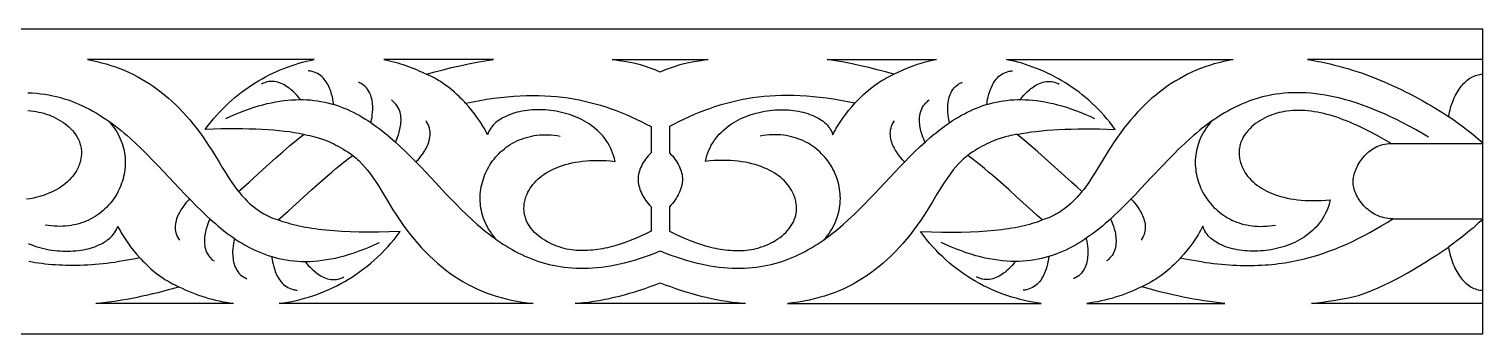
# Model space of a CAD drawing. Extents: x -270 to 270, y -25 to 25.
# Drawn here: x 31.4 to 270, y -25 to 25 of the extents above; entities that cross this region are included whole.
import ezdxf

# ---------------------------------------------------------------- set-up
doc = ezdxf.new("R2010")
doc.units = 0
for name, color, linetype in [('IMPORT_-_5CM', 18, 'CONTINUOUS'), ('LAYER_1', 18, 'CONTINUOUS'), ('LAYER_2', 18, 'CONTINUOUS')]:
    doc.layers.add(name, color=color, linetype=linetype)

msp = doc.modelspace()

# ---------------------------------------------------------------- linework, layer by layer
at = {"layer": 'IMPORT_-_5CM'}
for points in [[(-270, -25), (270, -25), (270, 25), (-270, 25)], [(78.19, 20), (40.98, 20), (41.77, 19.85), (42.56, 19.68), (43.33, 19.49), (44.09, 19.28), (44.85, 19.05), (45.59, 18.8), (46.32, 18.53), (47.04, 18.24), (47.75, 17.93), (48.45, 17.59), (49.14, 17.24), (49.82, 16.86), (50.48, 16.47), (51.14, 16.05), (51.79, 15.62), (52.44, 15.16), (53.07, 14.68), (53.69, 14.18), (54.3, 13.66), (54.91, 13.12), (55.5, 12.55), (56.09, 11.97), (56.67, 11.37), (57.24, 10.74), (57.8, 10.09), (58.35, 9.42), (58.9, 8.73), (59.44, 8.02), (59.97, 7.29), (60.49, 6.53), (61, 5.76), (61.51, 4.96), (62.61, 3.16), (63.13, 2.29), (63.64, 1.45), (64.16, 0.63), (64.68, -0.16), (64.95, -0.55), (65.22, -0.93), (65.5, -1.3), (65.79, -1.66), (66.66, -0.89), (67.54, -0.1), (69.73, 1.89), (70.83, 2.89), (71.93, 3.88), (73.04, 4.86), (74.16, 5.84), (75.3, 6.79), (76.46, 7.73), (75.72, 7.87), (74.95, 8), (74.15, 8.12), (73.31, 8.22), (72.44, 8.32), (71.54, 8.4), (70.6, 8.47), (69.62, 8.53), (68.61, 8.58), (67.55, 8.61), (66.45, 8.63), (65.32, 8.64), (64.14, 8.63), (62.92, 8.62), (61.65, 8.58), (60.34, 8.54), (60.78, 9.13), (61.24, 9.71), (61.7, 10.27), (62.17, 10.82), (62.66, 11.35), (63.15, 11.87), (63.65, 12.37), (64.16, 12.85), (64.68, 13.32), (65.2, 13.77), (65.74, 14.21), (66.28, 14.63), (66.83, 15.04), (67.38, 15.44), (67.94, 15.81), (68.51, 16.18), (69.08, 16.53), (69.66, 16.86), (70.24, 17.18), (70.83, 17.48), (71.43, 17.77), (72.02, 18.04), (72.63, 18.3), (73.23, 18.55), (73.84, 18.78), (74.46, 19), (75.07, 19.2), (75.69, 19.39), (76.31, 19.56), (76.94, 19.72), (77.56, 19.87)], [(107.64, 20), (89.66, 20), (90.12, 19.9), (90.58, 19.8), (91.03, 19.69), (91.48, 19.57), (91.93, 19.44), (92.38, 19.31), (92.82, 19.17), (93.26, 19.02), (93.7, 18.87), (94.13, 18.71), (94.56, 18.54), (94.98, 18.36), (95.41, 18.18), (95.82, 17.99), (96.24, 17.79), (96.65, 17.58), (98.02, 17.98), (99.4, 18.34), (100.77, 18.69), (102.14, 19), (103.52, 19.29), (104.89, 19.55), (106.27, 19.79)], [(135.01, 17.96), (134.19, 18.29), (133.38, 18.61), (132.57, 18.89), (131.77, 19.15), (130.61, 19.4), (129.45, 19.62), (128.29, 19.82), (127.13, 20), (135.01, 20), (142.89, 20), (141.73, 19.82), (140.57, 19.62), (139.41, 19.4), (138.25, 19.15), (137.45, 18.89), (136.64, 18.61), (135.83, 18.29)], [(162.38, 20), (180.36, 20), (179.9, 19.9), (179.44, 19.8), (178.99, 19.69), (178.54, 19.57), (178.09, 19.44), (177.64, 19.31), (177.2, 19.17), (176.76, 19.02), (176.32, 18.87), (175.89, 18.71), (175.46, 18.54), (175.04, 18.36), (174.61, 18.18), (174.2, 17.99), (173.78, 17.79), (173.37, 17.58), (172, 17.98), (170.63, 18.34), (169.25, 18.69), (167.88, 19), (166.5, 19.29), (165.13, 19.55), (163.76, 19.79)], [(191.83, 20), (229.04, 20), (228.25, 19.85), (227.46, 19.68), (226.69, 19.49), (225.93, 19.28), (225.18, 19.05), (224.43, 18.8), (223.7, 18.53), (222.98, 18.24), (222.27, 17.93), (221.57, 17.59), (220.89, 17.24), (220.21, 16.86), (219.54, 16.47), (218.88, 16.05), (218.23, 15.62), (217.59, 15.16), (216.95, 14.68), (216.33, 14.18), (215.72, 13.66), (215.11, 13.12), (214.52, 12.55), (213.93, 11.97), (213.35, 11.37), (212.78, 10.74), (212.22, 10.09), (211.67, 9.42), (211.12, 8.73), (210.59, 8.02), (210.06, 7.29), (209.53, 6.53), (209.02, 5.76), (208.51, 4.96), (207.42, 3.16), (206.9, 2.29), (206.38, 1.45), (205.87, 0.63), (205.34, -0.16), (205.07, -0.55), (204.8, -0.93), (204.52, -1.3), (204.23, -1.66), (203.36, -0.89), (202.49, -0.1), (200.29, 1.89), (199.19, 2.89), (198.09, 3.88), (196.98, 4.86), (195.86, 5.84), (194.72, 6.79), (193.57, 7.73), (194.3, 7.87), (195.07, 8), (195.87, 8.12), (196.71, 8.22), (197.58, 8.32), (198.48, 8.4), (199.42, 8.47), (200.4, 8.53), (201.42, 8.58), (202.47, 8.61), (203.57, 8.63), (204.7, 8.64), (205.88, 8.63), (207.11, 8.62), (208.37, 8.58), (209.68, 8.54), (209.24, 9.13), (208.79, 9.71), (208.32, 10.27), (207.85, 10.82), (207.36, 11.35), (206.87, 11.87), (206.37, 12.37), (205.86, 12.85), (205.34, 13.32), (204.82, 13.77), (204.28, 14.21), (203.74, 14.63), (203.2, 15.04), (202.64, 15.44), (202.08, 15.81), (201.51, 16.18), (200.94, 16.53), (200.36, 16.86), (199.78, 17.18), (199.19, 17.48), (198.59, 17.77), (198, 18.04), (197.39, 18.3), (196.79, 18.55), (196.18, 18.78), (195.57, 19), (194.95, 19.2), (194.33, 19.39), (193.71, 19.56), (193.09, 19.72), (192.46, 19.87)], [(220.42, -12.51), (221.12, -12.66), (221.81, -12.79), (222.5, -12.92), (223.18, -13.04), (223.85, -13.15), (224.52, -13.26), (225.17, -13.35), (225.82, -13.43), (226.47, -13.51), (227.11, -13.57), (227.74, -13.63), (228.36, -13.68), (228.98, -13.72), (229.59, -13.75), (230.2, -13.77), (230.8, -13.78), (231.39, -13.79), (231.98, -13.78), (232.56, -13.77), (233.14, -13.75), (233.71, -13.73), (234.28, -13.69), (234.84, -13.65), (235.4, -13.6), (235.95, -13.54), (236.5, -13.47), (237.05, -13.4), (237.59, -13.32), (238.12, -13.23), (238.65, -13.14), (239.18, -13.03), (239.7, -12.92), (240.22, -12.81), (240.74, -12.68), (241.76, -12.41), (242.77, -12.12), (243.77, -11.8), (244.76, -11.45), (245.74, -11.08), (246.71, -10.68), (247.68, -10.26), (248.63, -9.82), (249.58, -9.35), (250.53, -8.87), (251.48, -8.36), (252.42, -7.83), (253.36, -7.28), (254.3, -6.71), (255.25, -6.13), (254.88, -6.11), (254.52, -6.08), (254.16, -6.03), (253.82, -5.96), (253.49, -5.87), (253.16, -5.77), (252.85, -5.64), (252.55, -5.51), (252.25, -5.36), (251.97, -5.19), (251.69, -5.01), (251.43, -4.82), (251.18, -4.62), (250.94, -4.41), (250.71, -4.19), (250.49, -3.97), (250.28, -3.74), (250.09, -3.5), (249.91, -3.25), (249.74, -3), (249.58, -2.75), (249.43, -2.5), (249.3, -2.24), (249.18, -1.98), (249.08, -1.73), (248.98, -1.48), (248.91, -1.22), (248.84, -0.97), (248.79, -0.73), (248.76, -0.49), (248.73, -0.26), (248.73, -0.03), (248.74, 0.19), (248.76, 0.41), (248.79, 0.65), (248.84, 0.89), (248.9, 1.14), (248.97, 1.39), (249.06, 1.65), (249.16, 1.91), (249.27, 2.17), (249.39, 2.43), (249.53, 2.69), (249.68, 2.95), (249.84, 3.21), (250.01, 3.46), (250.2, 3.71), (250.39, 3.96), (250.6, 4.19), (250.81, 4.42), (251.04, 4.64), (251.28, 4.86), (251.53, 5.05), (251.79, 5.24), (252.07, 5.42), (252.35, 5.58), (252.64, 5.73), (252.94, 5.86), (253.25, 5.97), (253.58, 6.06), (253.91, 6.14), (254.25, 6.19), (254.6, 6.23), (254.96, 6.24), (253.81, 6.91), (252.68, 7.55), (251.55, 8.15), (250.98, 8.44), (250.43, 8.71), (249.87, 8.98), (249.31, 9.23), (248.76, 9.48), (248.21, 9.71), (247.66, 9.93), (247.12, 10.14), (246.58, 10.34), (246.04, 10.53), (245.5, 10.7), (244.97, 10.86), (244.44, 11.01), (243.91, 11.14), (243.38, 11.26), (242.86, 11.36), (242.34, 11.45), (241.83, 11.52), (241.32, 11.58), (240.81, 11.63), (240.3, 11.65), (239.8, 11.67), (239.3, 11.66), (238.81, 11.64), (238.32, 11.6), (237.83, 11.54), (237.43, 11.48), (237.02, 11.4), (236.61, 11.31), (236.2, 11.19), (235.79, 11.07), (235.39, 10.92), (234.98, 10.76), (234.58, 10.59), (234.19, 10.4), (233.81, 10.19), (233.43, 9.97), (233.07, 9.74), (232.72, 9.49), (232.39, 9.23), (232.07, 8.95), (231.76, 8.66), (231.48, 8.36), (231.22, 8.05), (230.98, 7.72), (230.76, 7.38), (230.56, 7.02), (230.4, 6.66), (230.32, 6.47), (230.26, 6.28), (230.2, 6.09), (230.15, 5.89), (230.11, 5.7), (230.07, 5.49), (230.04, 5.29), (230.02, 5.08), (230.01, 4.87), (230.01, 4.66), (230.02, 4.45), (230.04, 4.23), (230.06, 4.01), (230.1, 3.79), (230.14, 3.56), (230.19, 3.33), (230.26, 3.1), (230.33, 2.87), (230.42, 2.64), (230.51, 2.4), (230.66, 2.07), (230.84, 1.75), (231.03, 1.43), (231.24, 1.12), (231.47, 0.82), (231.73, 0.52), (232, 0.23), (232.3, -0.05), (232.61, -0.32), (232.95, -0.58), (233.3, -0.84), (233.67, -1.08), (234.07, -1.31), (234.48, -1.53), (234.91, -1.74), (235.36, -1.94), (235.83, -2.12), (236.32, -2.29), (236.82, -2.45), (237.34, -2.59), (237.88, -2.72), (238.44, -2.83), (239.02, -2.92), (239.61, -3), (240.22, -3.07), (240.85, -3.11), (241.5, -3.14), (242.16, -3.14), (242.84, -3.13), (243.53, -3.1), (244.24, -3.05), (244.97, -2.98), (244.86, -3.45), (244.72, -3.91), (244.57, -4.36), (244.4, -4.79), (244.21, -5.21), (244, -5.61), (243.77, -6), (243.53, -6.38), (243.27, -6.74), (242.99, -7.08), (242.7, -7.41), (242.4, -7.73), (242.08, -8.04), (241.75, -8.33), (241.41, -8.61), (241.05, -8.87), (240.69, -9.12), (240.31, -9.36), (239.93, -9.58), (239.54, -9.79), (239.14, -9.99), (238.73, -10.17), (238.32, -10.34), (237.9, -10.5), (237.47, -10.65), (237.04, -10.78), (236.61, -10.9), (236.17, -11.01), (235.73, -11.1), (235.29, -11.19), (234.85, -11.26), (234.41, -11.32), (233.96, -11.36), (233.52, -11.4), (233.08, -11.42), (232.64, -11.43), (232.21, -11.43), (231.78, -11.42), (231.35, -11.4), (230.93, -11.36), (230.51, -11.32), (230.1, -11.26), (229.7, -11.19), (229.3, -11.11), (228.92, -11.02), (228.54, -10.92), (228.17, -10.81), (227.81, -10.69), (227.46, -10.56), (227.13, -10.41), (226.81, -10.26), (226.5, -10.09), (226.2, -9.92), (225.92, -9.73), (225.65, -9.54), (225.4, -9.33), (225.17, -9.12), (224.95, -8.9), (224.75, -8.66), (224.57, -8.42), (224.41, -8.16), (224.27, -7.9), (224.15, -7.63), (224.05, -7.35), (223.87, -7.71), (223.68, -8.06), (223.48, -8.41), (223.28, -8.75), (222.86, -9.43), (222.41, -10.08), (221.94, -10.72), (221.46, -11.33), (220.95, -11.93)], [(72.47, -20), (73.16, -19.9), (73.86, -19.79), (74.55, -19.66), (75.23, -19.51), (75.92, -19.35), (76.61, -19.16), (77.29, -18.97), (77.97, -18.75), (78.64, -18.52), (79.31, -18.27), (79.98, -18), (80.64, -17.71), (81.3, -17.41), (81.95, -17.09), (82.6, -16.75), (83.23, -16.4), (83.87, -16.02), (84.49, -15.63), (85.11, -15.22), (85.72, -14.79), (86.33, -14.35), (86.92, -13.88), (87.51, -13.4), (88.08, -12.9), (88.65, -12.38), (89.21, -11.84), (89.75, -11.28), (90.29, -10.71), (90.81, -10.11), (91.33, -9.5), (91.83, -8.86), (92.32, -8.21), (90.51, -8.27), (88.8, -8.3), (87.16, -8.31), (85.61, -8.29), (84.14, -8.25), (82.74, -8.19), (81.41, -8.1), (80.15, -7.99), (78.96, -7.85), (78.39, -7.78), (77.84, -7.7), (77.3, -7.61), (76.77, -7.52), (76.26, -7.42), (75.77, -7.32), (75.29, -7.21), (74.82, -7.1), (74.37, -6.98), (73.93, -6.85), (73.51, -6.73), (73.09, -6.59), (72.69, -6.46), (72.3, -6.31), (73.12, -5.59), (73.94, -4.85), (76.52, -2.5), (77.82, -1.32), (79.13, -0.16), (80.44, 0.99), (81.11, 1.55), (81.78, 2.11), (82.46, 2.67), (83.15, 3.22), (83.85, 3.76), (84.55, 4.29), (84.82, 4.07), (85.08, 3.85), (85.33, 3.62), (85.58, 3.39), (86.05, 2.92), (86.49, 2.42), (86.92, 1.91), (87.33, 1.39), (87.72, 0.84), (88.11, 0.29), (88.48, -0.28), (88.85, -0.87), (89.59, -2.07), (90.35, -3.33), (91.14, -4.63), (91.7, -5.5), (92.26, -6.35), (92.84, -7.17), (93.42, -7.96), (94.01, -8.73), (94.61, -9.48), (95.22, -10.19), (95.84, -10.89), (96.48, -11.55), (97.12, -12.2), (97.77, -12.81), (98.43, -13.4), (99.1, -13.97), (99.79, -14.51), (100.48, -15.02), (101.19, -15.51), (101.9, -15.98), (102.63, -16.42), (103.37, -16.84), (104.13, -17.23), (104.89, -17.59), (105.67, -17.93), (106.46, -18.25), (107.26, -18.54), (108.07, -18.81), (108.9, -19.05), (109.74, -19.27), (110.6, -19.47), (111.46, -19.64), (112.34, -19.78), (113.24, -19.9), (114.15, -20)], [(197.55, -20), (196.86, -19.9), (196.17, -19.79), (195.48, -19.66), (194.79, -19.51), (194.1, -19.35), (193.42, -19.16), (192.73, -18.97), (192.06, -18.75), (191.38, -18.52), (190.71, -18.27), (190.04, -18), (189.38, -17.71), (188.72, -17.41), (188.07, -17.09), (187.43, -16.75), (186.79, -16.4), (186.15, -16.02), (185.53, -15.63), (184.91, -15.22), (184.3, -14.79), (183.69, -14.35), (183.1, -13.88), (182.51, -13.4), (181.94, -12.9), (181.37, -12.38), (180.81, -11.84), (180.27, -11.28), (179.73, -10.71), (179.21, -10.11), (178.7, -9.5), (178.19, -8.86), (177.71, -8.21), (179.51, -8.27), (181.22, -8.3), (182.86, -8.31), (184.41, -8.29), (185.89, -8.25), (187.29, -8.19), (188.61, -8.1), (189.87, -7.99), (191.06, -7.85), (191.63, -7.78), (192.19, -7.7), (192.72, -7.61), (193.25, -7.52), (193.76, -7.42), (194.25, -7.32), (194.73, -7.21), (195.2, -7.1), (195.65, -6.98), (196.09, -6.85), (196.51, -6.73), (196.93, -6.59), (197.33, -6.46), (197.72, -6.31), (196.9, -5.59), (196.09, -4.85), (193.5, -2.5), (192.2, -1.32), (190.9, -0.16), (189.58, 0.99), (188.91, 1.55), (188.24, 2.11), (187.56, 2.67), (186.87, 3.22), (186.17, 3.76), (185.47, 4.29), (185.2, 4.07), (184.94, 3.85), (184.69, 3.62), (184.45, 3.39), (183.98, 2.92), (183.53, 2.42), (183.1, 1.91), (182.69, 1.39), (182.3, 0.84), (181.91, 0.29), (181.54, -0.28), (181.17, -0.87), (180.43, -2.07), (179.67, -3.33), (178.88, -4.63), (178.32, -5.5), (177.76, -6.35), (177.18, -7.17), (176.6, -7.96), (176.01, -8.73), (175.41, -9.48), (174.8, -10.19), (174.18, -10.89), (173.55, -11.55), (172.9, -12.2), (172.25, -12.81), (171.59, -13.4), (170.92, -13.97), (170.23, -14.51), (169.54, -15.02), (168.83, -15.51), (168.12, -15.98), (167.39, -16.42), (166.65, -16.84), (165.89, -17.23), (165.13, -17.59), (164.35, -17.93), (163.56, -18.25), (162.76, -18.54), (161.95, -18.81), (161.12, -19.05), (160.28, -19.27), (159.43, -19.47), (158.56, -19.64), (157.68, -19.78), (156.78, -19.9), (155.87, -20)], [(135.01, -20), (121.03, -20), (121.5, -19.96), (122.36, -19.87), (123.21, -19.77), (124.06, -19.64), (124.91, -19.51), (125.76, -19.35), (126.61, -19.18), (127.45, -18.99), (128.3, -18.79), (129.14, -18.57), (129.99, -18.34), (130.83, -18.09), (131.67, -17.82), (132.51, -17.54), (133.34, -17.25), (134.18, -16.94), (135.01, -16.62), (135.84, -16.94), (136.68, -17.25), (137.52, -17.54), (138.35, -17.82), (139.19, -18.09), (140.03, -18.34), (140.88, -18.57), (141.72, -18.79), (142.57, -18.99), (143.41, -19.18), (144.26, -19.35), (145.11, -19.51), (145.96, -19.64), (146.81, -19.77), (147.66, -19.87), (148.52, -19.96), (148.99, -20)], [(42.37, -20), (43.22, -19.91), (44.08, -19.8), (44.93, -19.69), (45.78, -19.56), (46.63, -19.42), (47.48, -19.28), (48.34, -19.12), (49.19, -18.95), (50.04, -18.78), (50.89, -18.59), (51.74, -18.39), (52.6, -18.19), (53.45, -17.97), (54.3, -17.74), (55.15, -17.5), (56, -17.26), (56.52, -17.51), (57.05, -17.76), (57.58, -18), (58.12, -18.22), (58.67, -18.43), (59.22, -18.64), (59.77, -18.83), (60.33, -19), (60.9, -19.17), (61.47, -19.32), (62.04, -19.47), (62.62, -19.6), (63.2, -19.72), (63.79, -19.82), (64.38, -19.92), (64.97, -20)], [(227.65, -20), (226.8, -19.91), (225.95, -19.8), (225.09, -19.69), (224.24, -19.56), (223.39, -19.42), (222.54, -19.28), (221.69, -19.12), (220.83, -18.95), (219.98, -18.78), (219.13, -18.59), (218.28, -18.39), (217.43, -18.19), (216.57, -17.97), (215.72, -17.74), (214.87, -17.5), (214.02, -17.26), (213.5, -17.51), (212.97, -17.76), (212.44, -18), (211.9, -18.22), (211.36, -18.43), (210.81, -18.64), (210.25, -18.83), (209.69, -19), (209.12, -19.17), (208.55, -19.32), (207.98, -19.47), (207.4, -19.6), (206.82, -19.72), (206.23, -19.82), (205.64, -19.92), (205.05, -20)]]:
    msp.add_lwpolyline(points, close=True, dxfattribs=at)
for points in [[(31.21, 11.64), (31.7, 11.6), (32.19, 11.54), (32.59, 11.48), (33, 11.4), (33.41, 11.31), (33.82, 11.19), (34.23, 11.07), (34.64, 10.92), (35.04, 10.76), (35.44, 10.59), (35.83, 10.4), (36.21, 10.19), (36.59, 9.97), (36.95, 9.74), (37.3, 9.49), (37.64, 9.23), (37.96, 8.95), (38.26, 8.66), (38.54, 8.36), (38.8, 8.05), (39.05, 7.72), (39.26, 7.38), (39.46, 7.02), (39.62, 6.66), (39.7, 6.47), (39.76, 6.28), (39.82, 6.09), (39.87, 5.89), (39.92, 5.7), (39.95, 5.49), (39.98, 5.29), (40, 5.08), (40.01, 4.87), (40.01, 4.66), (40, 4.45), (39.99, 4.23), (39.96, 4.01), (39.93, 3.79), (39.88, 3.56), (39.83, 3.33), (39.76, 3.1), (39.69, 2.87), (39.6, 2.64), (39.51, 2.4), (39.36, 2.07), (39.19, 1.75), (38.99, 1.43), (38.78, 1.12), (38.55, 0.82), (38.29, 0.52), (38.02, 0.23), (37.72, -0.05), (37.41, -0.32), (37.07, -0.58), (36.72, -0.84), (36.35, -1.08), (35.95, -1.31), (35.54, -1.53), (35.11, -1.74), (34.66, -1.94), (34.19, -2.12), (33.71, -2.29), (33.2, -2.45), (32.68, -2.59), (32.14, -2.72), (31.58, -2.83), (31, -2.92)], [(31.29, -10.17), (31.71, -10.34), (32.13, -10.5), (32.55, -10.65), (32.98, -10.78), (33.41, -10.9), (33.85, -11.01), (34.29, -11.1), (34.73, -11.19), (35.17, -11.26), (35.62, -11.32), (36.06, -11.36), (36.5, -11.4), (36.94, -11.42), (37.38, -11.43), (37.81, -11.43), (38.24, -11.42), (38.67, -11.4), (39.09, -11.36), (39.51, -11.32), (39.92, -11.26), (40.32, -11.19), (40.72, -11.11), (41.11, -11.02), (41.48, -10.92), (41.85, -10.81), (42.21, -10.69), (42.56, -10.56), (42.89, -10.41), (43.22, -10.26), (43.53, -10.09), (43.82, -9.92), (44.1, -9.73), (44.37, -9.54), (44.62, -9.33), (44.85, -9.12), (45.07, -8.9), (45.27, -8.66), (45.45, -8.42), (45.61, -8.16), (45.75, -7.9), (45.87, -7.63), (45.97, -7.35), (46.16, -7.71), (46.35, -8.06), (46.54, -8.41), (46.74, -8.75), (47.17, -9.43), (47.61, -10.08), (48.08, -10.72), (48.57, -11.33), (49.07, -11.93), (49.6, -12.51), (48.9, -12.66), (48.21, -12.79), (47.52, -12.92), (46.84, -13.04), (46.17, -13.15), (45.51, -13.26), (44.85, -13.35), (44.2, -13.43), (43.55, -13.51), (42.92, -13.57), (42.29, -13.63), (41.66, -13.68), (41.04, -13.72), (40.43, -13.75), (39.82, -13.77), (39.22, -13.78), (38.63, -13.79), (38.04, -13.78), (37.46, -13.77), (36.88, -13.75), (36.31, -13.73), (35.74, -13.69), (35.18, -13.65), (34.62, -13.6), (34.07, -13.54), (33.52, -13.47), (32.98, -13.4), (32.44, -13.32), (31.9, -13.23), (31.37, -13.14)]]:
    msp.add_lwpolyline(points, dxfattribs=at)
at = {"layer": 'LAYER_1'}
for points in [[(133.51, -8.16), (132.65, -8.58), (131.79, -8.98), (130.93, -9.35), (130.08, -9.69), (129.24, -10), (128.41, -10.29), (127.58, -10.54), (127.17, -10.65), (126.76, -10.76), (126.35, -10.86), (125.94, -10.95), (125.54, -11.03), (125.13, -11.1), (124.73, -11.16), (124.33, -11.21), (123.94, -11.26), (123.54, -11.29), (123.15, -11.32), (122.76, -11.33), (122.37, -11.34), (121.99, -11.34), (121.6, -11.32), (121.22, -11.3), (120.84, -11.26), (120.46, -11.22), (120.06, -11.15), (119.65, -11.08), (119.24, -10.98), (118.83, -10.87), (118.42, -10.74), (118.02, -10.6), (117.61, -10.44), (117.21, -10.26), (116.82, -10.07), (116.44, -9.87), (116.07, -9.65), (115.7, -9.41), (115.35, -9.16), (115.02, -8.9), (114.7, -8.63), (114.39, -8.34), (114.11, -8.03), (113.85, -7.72), (113.61, -7.39), (113.39, -7.05), (113.19, -6.7), (113.03, -6.33), (112.96, -6.15), (112.89, -5.96), (112.83, -5.76), (112.78, -5.57), (112.74, -5.37), (112.7, -5.17), (112.67, -4.96), (112.66, -4.76), (112.64, -4.55), (112.64, -4.33), (112.65, -4.12), (112.67, -3.9), (112.69, -3.68), (112.73, -3.46), (112.77, -3.23), (112.83, -3.01), (112.89, -2.78), (112.96, -2.54), (113.05, -2.31), (113.15, -2.07), (113.3, -1.75), (113.47, -1.42), (113.66, -1.11), (113.87, -0.8), (114.11, -0.49), (114.36, -0.2), (114.63, 0.09), (114.93, 0.37), (115.24, 0.65), (115.58, 0.91), (115.93, 1.16), (116.31, 1.41), (116.7, 1.64), (117.11, 1.86), (117.54, 2.07), (117.99, 2.26), (118.46, 2.45), (118.95, 2.62), (119.45, 2.78), (119.97, 2.92), (120.52, 3.04), (121.07, 3.16), (121.65, 3.25), (122.24, 3.33), (122.86, 3.39), (123.48, 3.44), (124.13, 3.46), (124.79, 3.47), (125.47, 3.46), (126.16, 3.43), (126.87, 3.38), (127.6, 3.3), (127.49, 3.78), (127.35, 4.24), (127.2, 4.69), (127.03, 5.12), (126.84, 5.54), (126.63, 5.94), (126.4, 6.33), (126.16, 6.7), (125.9, 7.06), (125.62, 7.41), (125.33, 7.74), (125.03, 8.06), (124.71, 8.36), (124.38, 8.65), (124.04, 8.93), (123.68, 9.2), (123.32, 9.45), (122.94, 9.68), (122.56, 9.91), (122.17, 10.12), (121.77, 10.31), (121.36, 10.5), (120.95, 10.67), (120.53, 10.83), (120.1, 10.97), (119.67, 11.11), (119.24, 11.23), (118.8, 11.33), (118.36, 11.43), (117.92, 11.51), (117.48, 11.58), (117.04, 11.64), (116.59, 11.69), (116.15, 11.73), (115.71, 11.75), (115.27, 11.76), (114.84, 11.76), (114.41, 11.75), (113.98, 11.73), (113.56, 11.69), (113.14, 11.65), (112.73, 11.59), (112.33, 11.52), (111.93, 11.44), (111.55, 11.35), (111.17, 11.25), (110.8, 11.14), (110.44, 11.01), (110.09, 10.88), (109.76, 10.74), (109.44, 10.58), (109.13, 10.42), (108.83, 10.25), (108.55, 10.06), (108.28, 9.87), (108.03, 9.66), (107.8, 9.45), (107.58, 9.22), (107.38, 8.99), (107.2, 8.74), (107.04, 8.49), (106.9, 8.23), (106.78, 7.96), (106.68, 7.68), (106.5, 8.03), (106.31, 8.39), (106.11, 8.74), (105.91, 9.08), (105.49, 9.75), (105.04, 10.41), (104.58, 11.04), (104.09, 11.66), (103.58, 12.26), (103.05, 12.83), (104.24, 13.08), (105.42, 13.3), (106.57, 13.49), (107.7, 13.66), (108.81, 13.8), (109.9, 13.91), (110.98, 14), (112.03, 14.06), (113.06, 14.1), (114.08, 14.11), (115.09, 14.1), (116.07, 14.07), (117.05, 14.01), (118, 13.93), (118.95, 13.82), (119.88, 13.7), (120.79, 13.55), (121.7, 13.38), (122.6, 13.19), (123.48, 12.98), (124.35, 12.75), (125.22, 12.5), (126.08, 12.23), (126.93, 11.94), (127.77, 11.64), (128.6, 11.31), (129.43, 10.97), (130.26, 10.61), (131.07, 10.23), (131.89, 9.84), (132.7, 9.43), (133.51, 9.01), (133.51, 4.68), (133.26, 4.44), (133.02, 4.19), (132.8, 3.92), (132.59, 3.65), (132.4, 3.38), (132.22, 3.1), (132.06, 2.82), (131.92, 2.53), (131.79, 2.25), (131.67, 1.97), (131.58, 1.69), (131.5, 1.41), (131.44, 1.14), (131.39, 0.87), (131.37, 0.61), (131.36, 0.36), (131.37, 0.11), (131.4, -0.15), (131.44, -0.43), (131.5, -0.71), (131.58, -0.99), (131.68, -1.29), (131.79, -1.58), (131.92, -1.88), (132.06, -2.18), (132.22, -2.48), (132.4, -2.77), (132.59, -3.06), (132.8, -3.35), (133.02, -3.63), (133.26, -3.9), (133.51, -4.16)], [(136.51, -8.16), (137.38, -8.58), (138.24, -8.98), (139.09, -9.35), (139.94, -9.69), (140.78, -10), (141.62, -10.29), (142.44, -10.54), (142.86, -10.65), (143.27, -10.76), (143.67, -10.86), (144.08, -10.95), (144.48, -11.03), (144.89, -11.1), (145.29, -11.16), (145.69, -11.21), (146.08, -11.26), (146.48, -11.29), (146.87, -11.32), (147.26, -11.33), (147.65, -11.34), (148.03, -11.34), (148.42, -11.32), (148.8, -11.3), (149.18, -11.26), (149.56, -11.22), (149.96, -11.15), (150.37, -11.08), (150.78, -10.98), (151.19, -10.87), (151.6, -10.74), (152, -10.6), (152.41, -10.44), (152.81, -10.26), (153.2, -10.07), (153.58, -9.87), (153.96, -9.65), (154.32, -9.41), (154.67, -9.16), (155, -8.9), (155.32, -8.63), (155.63, -8.34), (155.91, -8.03), (156.17, -7.72), (156.41, -7.39), (156.63, -7.05), (156.83, -6.7), (156.99, -6.33), (157.07, -6.15), (157.13, -5.96), (157.19, -5.76), (157.24, -5.57), (157.28, -5.37), (157.32, -5.17), (157.35, -4.96), (157.37, -4.76), (157.38, -4.55), (157.38, -4.33), (157.37, -4.12), (157.35, -3.9), (157.33, -3.68), (157.29, -3.46), (157.25, -3.23), (157.2, -3.01), (157.13, -2.78), (157.06, -2.54), (156.97, -2.31), (156.88, -2.07), (156.73, -1.75), (156.55, -1.42), (156.36, -1.11), (156.15, -0.8), (155.92, -0.49), (155.66, -0.2), (155.39, 0.09), (155.09, 0.37), (154.78, 0.65), (154.44, 0.91), (154.09, 1.16), (153.72, 1.41), (153.32, 1.64), (152.91, 1.86), (152.48, 2.07), (152.03, 2.26), (151.56, 2.45), (151.07, 2.62), (150.57, 2.78), (150.05, 2.92), (149.51, 3.04), (148.95, 3.16), (148.37, 3.25), (147.78, 3.33), (147.17, 3.39), (146.54, 3.44), (145.89, 3.46), (145.23, 3.47), (144.55, 3.46), (143.86, 3.43), (143.15, 3.38), (142.42, 3.3), (142.53, 3.78), (142.67, 4.24), (142.82, 4.69), (142.99, 5.12), (143.18, 5.54), (143.39, 5.94), (143.62, 6.33), (143.87, 6.7), (144.13, 7.06), (144.4, 7.41), (144.69, 7.74), (144.99, 8.06), (145.31, 8.36), (145.64, 8.65), (145.98, 8.93), (146.34, 9.2), (146.7, 9.45), (147.08, 9.68), (147.46, 9.91), (147.85, 10.12), (148.25, 10.31), (148.66, 10.5), (149.07, 10.67), (149.49, 10.83), (149.92, 10.97), (150.35, 11.11), (150.78, 11.23), (151.22, 11.33), (151.66, 11.43), (152.1, 11.51), (152.54, 11.58), (152.99, 11.64), (153.43, 11.69), (153.87, 11.73), (154.31, 11.75), (154.75, 11.76), (155.18, 11.76), (155.61, 11.75), (156.04, 11.73), (156.46, 11.69), (156.88, 11.65), (157.29, 11.59), (157.69, 11.52), (158.09, 11.44), (158.47, 11.35), (158.85, 11.25), (159.22, 11.14), (159.58, 11.01), (159.93, 10.88), (160.26, 10.74), (160.58, 10.58), (160.89, 10.42), (161.19, 10.25), (161.47, 10.06), (161.74, 9.87), (161.99, 9.66), (162.22, 9.45), (162.44, 9.22), (162.64, 8.99), (162.82, 8.74), (162.98, 8.49), (163.12, 8.23), (163.24, 7.96), (163.34, 7.68), (163.52, 8.03), (163.71, 8.39), (163.91, 8.74), (164.11, 9.08), (164.53, 9.75), (164.98, 10.41), (165.45, 11.04), (165.93, 11.66), (166.44, 12.26), (166.97, 12.83), (165.78, 13.08), (164.6, 13.3), (163.45, 13.49), (162.32, 13.66), (161.21, 13.8), (160.12, 13.91), (159.05, 14), (157.99, 14.06), (156.96, 14.1), (155.94, 14.11), (154.93, 14.1), (153.95, 14.07), (152.98, 14.01), (152.02, 13.93), (151.08, 13.82), (150.15, 13.7), (149.23, 13.55), (148.32, 13.38), (147.43, 13.19), (146.54, 12.98), (145.67, 12.75), (144.8, 12.5), (143.94, 12.23), (143.1, 11.94), (142.25, 11.64), (141.42, 11.31), (140.59, 10.97), (139.77, 10.61), (138.95, 10.23), (138.13, 9.84), (137.32, 9.43), (136.51, 9.01), (136.51, 4.68), (136.76, 4.44), (137, 4.19), (137.22, 3.92), (137.43, 3.65), (137.62, 3.38), (137.8, 3.1), (137.96, 2.82), (138.1, 2.53), (138.23, 2.25), (138.35, 1.97), (138.44, 1.69), (138.52, 1.41), (138.58, 1.14), (138.63, 0.87), (138.65, 0.61), (138.66, 0.36), (138.65, 0.11), (138.62, -0.15), (138.58, -0.43), (138.52, -0.71), (138.44, -0.99), (138.34, -1.29), (138.23, -1.58), (138.1, -1.88), (137.96, -2.18), (137.8, -2.48), (137.62, -2.77), (137.43, -3.06), (137.22, -3.35), (137, -3.63), (136.76, -3.9), (136.51, -4.16)]]:
    msp.add_lwpolyline(points, close=True, dxfattribs=at)
at = {"layer": 'LAYER_2'}
for points in [[(270.03, 20), (270.02, 20), (241.23, 20), (241.98, 19.88), (242.72, 19.75), (243.46, 19.61), (244.2, 19.46), (244.94, 19.29), (245.67, 19.11), (246.41, 18.92), (247.15, 18.72), (247.88, 18.51), (248.61, 18.28), (249.35, 18.05), (250.08, 17.8), (250.81, 17.54), (251.53, 17.27), (252.26, 16.99), (252.99, 16.7), (253.71, 16.39), (254.44, 16.08), (255.16, 15.76), (255.88, 15.42), (256.6, 15.08), (257.32, 14.73), (258.03, 14.36), (258.75, 13.99), (259.46, 13.6), (260.17, 13.21), (260.88, 12.81), (261.59, 12.4), (262.3, 11.98), (263, 11.55), (263.71, 11.11), (264.41, 10.66), (264.48, 11.03), (264.56, 11.39), (264.64, 11.75), (264.74, 12.1), (264.84, 12.44), (264.96, 12.78), (265.08, 13.11), (265.2, 13.42), (265.34, 13.73), (265.48, 14.03), (265.63, 14.32), (265.79, 14.6), (265.95, 14.87), (266.12, 15.13), (266.3, 15.38), (266.48, 15.62), (266.67, 15.85), (266.86, 16.06), (267.06, 16.26), (267.26, 16.45), (267.47, 16.62), (267.68, 16.79), (267.9, 16.93), (268.12, 17.07), (268.35, 17.19), (268.57, 17.29), (268.81, 17.38), (269.04, 17.46), (269.28, 17.51), (269.53, 17.56), (269.77, 17.58), (270.02, 17.59), (270.03, 17.59)], [(81.42, 12.64), (81.38, 12.88), (81.34, 13.15), (81.28, 13.49), (81.19, 13.9), (81.07, 14.35), (80.92, 14.83), (80.83, 15.08), (80.73, 15.33), (80.61, 15.59), (80.49, 15.84), (80.35, 16.08), (80.2, 16.33), (80.04, 16.56), (79.87, 16.79), (79.68, 17), (79.47, 17.2), (79.25, 17.39), (79.01, 17.56), (78.76, 17.72), (78.49, 17.85), (78.2, 17.96), (77.89, 18.05), (77.73, 18.08), (77.57, 18.11), (77.4, 18.13), (77.22, 18.14)], [(103.05, 12.83), (102.91, 12.99), (102.55, 13.38), (102.29, 13.64), (101.98, 13.95), (101.63, 14.28), (101.23, 14.64), (100.79, 15.02), (100.3, 15.41), (99.78, 15.8), (99.22, 16.19), (98.93, 16.38), (98.63, 16.57), (98.32, 16.75), (98, 16.93), (97.67, 17.11), (97.34, 17.27), (97, 17.43), (96.65, 17.58)], [(166.97, 12.83), (167.11, 12.99), (167.47, 13.38), (167.73, 13.64), (168.04, 13.95), (168.39, 14.28), (168.79, 14.64), (169.23, 15.02), (169.72, 15.41), (170.24, 15.8), (170.8, 16.19), (171.09, 16.38), (171.4, 16.57), (171.71, 16.75), (172.02, 16.93), (172.35, 17.11), (172.68, 17.27), (173.03, 17.43), (173.37, 17.58)], [(188.6, 12.64), (188.64, 12.88), (188.68, 13.15), (188.74, 13.49), (188.83, 13.9), (188.95, 14.35), (189.1, 14.83), (189.19, 15.08), (189.3, 15.33), (189.41, 15.59), (189.53, 15.84), (189.67, 16.08), (189.82, 16.33), (189.98, 16.56), (190.16, 16.79), (190.35, 17), (190.55, 17.2), (190.77, 17.39), (191.01, 17.56), (191.26, 17.72), (191.53, 17.85), (191.82, 17.96), (192.13, 18.05), (192.29, 18.08), (192.45, 18.11), (192.62, 18.13), (192.8, 18.14)], [(31.21, 14.56), (31.92, 14.53), (32.62, 14.47), (33.31, 14.4), (33.98, 14.31), (34.65, 14.2), (35.3, 14.07), (35.94, 13.92), (36.58, 13.76), (37.2, 13.57), (37.81, 13.37), (38.42, 13.16), (39.01, 12.93), (39.6, 12.68), (40.18, 12.42), (40.74, 12.15), (41.31, 11.86), (41.86, 11.56), (42.41, 11.24), (42.94, 10.92), (43.48, 10.58), (44, 10.23), (44.52, 9.87), (45.03, 9.5), (45.54, 9.12), (46.04, 8.73), (46.53, 8.34), (47.02, 7.93), (47.51, 7.52), (47.99, 7.1), (48.93, 6.23), (49.87, 5.35), (50.79, 4.44), (51.69, 3.52), (52.59, 2.59), (54.37, 0.71), (56.13, -1.17), (57.01, -2.11), (57.9, -3.03), (58.79, -3.93), (59.69, -4.81), (60.6, -5.68), (61.06, -6.1), (61.52, -6.51), (61.99, -6.91), (62.45, -7.31), (62.93, -7.7), (63.4, -8.08), (63.89, -8.45), (64.37, -8.81), (64.86, -9.15), (65.36, -9.49), (65.86, -9.82), (66.37, -10.13), (66.88, -10.43), (67.4, -10.71), (67.93, -10.99), (68.46, -11.25), (69, -11.49), (69.55, -11.72), (70.11, -11.93), (70.67, -12.13), (71.24, -12.31), (71.82, -12.48), (72.41, -12.62), (73.01, -12.75), (73.61, -12.86), (74.23, -12.95), (74.86, -13.02), (75.49, -13.07), (76.14, -13.1), (76.79, -13.11), (77.46, -13.1), (78.14, -13.06), (78.83, -13.01), (79.53, -12.93), (80.24, -12.82), (80.97, -12.7), (81.7, -12.55), (82.45, -12.37), (83.21, -12.17), (83.99, -11.94), (84.78, -11.68), (85.58, -11.4), (86.4, -11.1), (87.23, -10.76), (88.07, -10.39), (88.93, -10)], [(75.96, 13.44), (75.8, 13.63), (75.63, 13.83), (75.4, 14.1), (75.12, 14.4), (74.79, 14.73), (74.41, 15.06), (74.21, 15.23), (73.99, 15.39), (73.77, 15.55), (73.53, 15.7), (73.29, 15.84), (73.04, 15.97), (72.78, 16.09), (72.52, 16.19), (72.24, 16.28), (71.96, 16.34), (71.68, 16.39), (71.39, 16.41), (71.09, 16.41), (70.79, 16.39), (70.49, 16.33), (70.18, 16.25), (70.03, 16.19), (69.87, 16.13), (69.72, 16.06), (69.56, 15.98)], [(87.54, 9.65), (87.59, 9.89), (87.64, 10.16), (87.7, 10.5), (87.75, 10.92), (87.8, 11.38), (87.82, 11.89), (87.82, 12.16), (87.81, 12.43), (87.79, 12.7), (87.76, 12.98), (87.71, 13.26), (87.66, 13.54), (87.59, 13.82), (87.5, 14.09), (87.39, 14.36), (87.27, 14.62), (87.13, 14.87), (86.96, 15.12), (86.78, 15.35), (86.57, 15.57), (86.34, 15.77), (86.08, 15.96), (85.94, 16.05), (85.79, 16.13), (85.64, 16.21), (85.48, 16.28)], [(261.11, 7.28), (260.03, 7.92), (258.96, 8.52), (257.91, 9.09), (256.87, 9.64), (255.86, 10.15), (254.86, 10.63), (253.88, 11.08), (252.91, 11.5), (251.97, 11.89), (251.03, 12.25), (250.12, 12.58), (249.22, 12.89), (248.33, 13.17), (247.46, 13.42), (246.6, 13.65), (245.76, 13.84), (244.94, 14.02), (244.12, 14.17), (243.33, 14.29), (242.54, 14.39), (241.77, 14.47), (241.01, 14.53), (240.26, 14.56), (239.53, 14.57), (238.81, 14.56), (238.1, 14.53), (237.4, 14.47), (236.71, 14.4), (236.04, 14.31), (235.38, 14.2), (234.72, 14.07), (234.08, 13.92), (233.45, 13.76), (232.82, 13.57), (232.21, 13.37), (231.6, 13.16), (231.01, 12.93), (230.42, 12.68), (229.85, 12.42), (229.28, 12.15), (228.72, 11.86), (228.16, 11.56), (227.62, 11.24), (227.08, 10.92), (226.55, 10.58), (226.02, 10.23), (225.5, 9.87), (224.99, 9.5), (224.48, 9.12), (223.98, 8.73), (223.49, 8.34), (223, 7.93), (222.51, 7.52), (222.03, 7.1), (221.09, 6.23), (220.15, 5.35), (219.24, 4.44), (218.33, 3.52), (217.43, 2.59), (215.65, 0.71), (213.89, -1.17), (213.01, -2.11), (212.12, -3.03), (211.23, -3.93), (210.33, -4.81), (209.42, -5.68), (208.96, -6.1), (208.5, -6.51), (208.04, -6.91), (207.57, -7.31), (207.09, -7.7), (206.62, -8.08), (206.14, -8.45), (205.65, -8.81), (205.16, -9.15), (204.66, -9.49), (204.16, -9.82), (203.65, -10.13), (203.14, -10.43), (202.62, -10.71), (202.09, -10.99), (201.56, -11.25), (201.02, -11.49), (200.47, -11.72), (199.91, -11.93), (199.35, -12.13), (198.78, -12.31), (198.2, -12.48), (197.61, -12.62), (197.01, -12.75), (196.41, -12.86), (195.79, -12.95), (195.17, -13.02), (194.53, -13.07), (193.88, -13.1), (193.23, -13.11), (192.56, -13.1), (191.88, -13.06), (191.19, -13.01), (190.49, -12.93), (189.78, -12.82), (189.06, -12.7), (188.32, -12.55), (187.57, -12.37), (186.81, -12.17), (186.03, -11.94), (185.24, -11.68), (184.44, -11.4), (183.62, -11.1), (182.79, -10.76), (181.95, -10.39), (181.09, -10)], [(182.48, 9.65), (182.43, 9.89), (182.38, 10.16), (182.32, 10.5), (182.27, 10.92), (182.22, 11.38), (182.2, 11.89), (182.2, 12.16), (182.21, 12.43), (182.23, 12.7), (182.26, 12.98), (182.31, 13.26), (182.36, 13.54), (182.44, 13.82), (182.52, 14.09), (182.63, 14.36), (182.75, 14.62), (182.89, 14.87), (183.06, 15.12), (183.24, 15.35), (183.45, 15.57), (183.68, 15.77), (183.94, 15.96), (184.08, 16.05), (184.23, 16.13), (184.38, 16.21), (184.54, 16.28)], [(194.06, 13.44), (194.22, 13.63), (194.39, 13.83), (194.62, 14.1), (194.9, 14.4), (195.23, 14.73), (195.61, 15.06), (195.81, 15.23), (196.03, 15.39), (196.25, 15.55), (196.49, 15.7), (196.73, 15.84), (196.98, 15.97), (197.24, 16.09), (197.51, 16.19), (197.78, 16.28), (198.06, 16.34), (198.34, 16.39), (198.63, 16.41), (198.93, 16.41), (199.23, 16.39), (199.53, 16.33), (199.84, 16.25), (199.99, 16.19), (200.15, 16.13), (200.31, 16.06), (200.46, 15.98)], [(63.72, 10.33), (64.52, 10.7), (65.31, 11.04), (66.09, 11.36), (66.85, 11.65), (67.61, 11.92), (68.35, 12.17), (69.08, 12.39), (69.79, 12.59), (70.5, 12.77), (71.19, 12.92), (71.88, 13.06), (72.55, 13.17), (73.22, 13.27), (73.87, 13.34), (74.51, 13.39), (75.14, 13.42), (75.77, 13.44), (76.38, 13.43), (76.99, 13.41), (77.58, 13.37), (78.17, 13.31), (78.75, 13.23), (79.32, 13.14), (79.88, 13.03), (80.44, 12.9), (80.98, 12.76), (81.52, 12.61), (82.05, 12.44), (82.58, 12.25), (83.1, 12.05), (83.61, 11.84), (84.11, 11.61), (84.61, 11.37), (85.11, 11.12), (85.59, 10.86), (86.07, 10.58), (86.55, 10.3), (87.02, 10), (87.49, 9.69), (87.95, 9.37), (88.41, 9.04), (88.86, 8.71), (89.31, 8.36), (89.75, 8.01), (90.19, 7.65), (90.63, 7.28), (91.5, 6.52), (92.35, 5.73), (93.2, 4.92), (94.03, 4.09), (94.87, 3.24), (95.69, 2.38), (96.52, 1.52), (98.16, -0.24), (99.82, -2), (100.65, -2.87), (101.5, -3.73), (102.35, -4.58), (103.21, -5.42), (104.09, -6.24), (104.98, -7.03), (105.43, -7.42), (105.88, -7.8), (106.34, -8.18), (106.81, -8.55), (107.28, -8.91), (107.75, -9.26), (108.23, -9.6), (108.71, -9.93), (109.2, -10.26), (109.7, -10.57), (110.2, -10.88), (110.71, -11.17), (111.23, -11.46), (111.75, -11.73), (112.28, -11.99), (112.81, -12.24), (113.36, -12.47), (113.91, -12.69), (114.47, -12.9), (115.03, -13.1), (115.61, -13.28), (116.19, -13.45), (116.78, -13.6), (117.38, -13.74), (117.99, -13.86), (118.61, -13.96), (119.24, -14.05), (119.88, -14.12), (120.53, -14.17), (121.19, -14.21), (121.86, -14.23), (122.53, -14.23), (123.22, -14.21), (123.93, -14.17), (124.64, -14.11), (125.36, -14.03), (126.1, -13.94), (126.84, -13.82), (127.6, -13.68), (128.37, -13.51), (129.16, -13.33), (129.95, -13.12), (130.76, -12.89), (131.59, -12.64), (132.42, -12.36), (133.27, -12.06), (134.13, -11.73), (135.01, -11.38), (135.89, -11.73), (136.75, -12.06), (137.6, -12.36), (138.44, -12.64), (139.26, -12.89), (140.07, -13.12), (140.86, -13.33), (141.65, -13.51), (142.42, -13.68), (143.18, -13.82), (143.92, -13.94), (144.66, -14.03), (145.38, -14.11), (146.1, -14.17), (146.8, -14.21), (147.49, -14.23), (148.17, -14.23), (148.83, -14.21), (149.49, -14.17), (150.14, -14.12), (150.78, -14.05), (151.41, -13.96), (152.03, -13.86), (152.64, -13.74), (153.24, -13.6), (153.83, -13.45), (154.41, -13.28), (154.99, -13.1), (155.56, -12.9), (156.11, -12.69), (156.66, -12.47), (157.21, -12.24), (157.74, -11.99), (158.27, -11.73), (158.79, -11.46), (159.31, -11.17), (159.82, -10.88), (160.32, -10.57), (160.82, -10.26), (161.31, -9.93), (161.79, -9.6), (162.27, -9.26), (162.74, -8.91), (163.21, -8.55), (163.68, -8.18), (164.14, -7.8), (164.59, -7.42), (165.04, -7.03), (165.93, -6.24), (166.81, -5.42), (167.67, -4.58), (168.52, -3.73), (169.37, -2.87), (170.2, -2), (171.86, -0.24), (173.51, 1.52), (174.33, 2.38), (175.16, 3.24), (175.99, 4.09), (176.82, 4.92), (177.67, 5.73), (178.52, 6.52), (179.39, 7.28), (179.83, 7.65), (180.27, 8.01), (180.71, 8.36), (181.16, 8.71), (181.61, 9.04), (182.07, 9.37), (182.53, 9.69), (183, 10), (183.47, 10.3), (183.95, 10.58), (184.43, 10.86), (184.92, 11.12), (185.41, 11.37), (185.91, 11.61), (186.41, 11.84), (186.92, 12.05), (187.44, 12.25), (187.97, 12.44), (188.5, 12.61), (189.04, 12.76), (189.59, 12.9), (190.14, 13.03), (190.7, 13.14), (191.27, 13.23), (191.85, 13.31), (192.44, 13.37), (193.03, 13.41), (193.64, 13.43), (194.25, 13.44), (194.88, 13.42), (195.51, 13.39), (196.15, 13.34), (196.81, 13.27), (197.47, 13.17), (198.14, 13.06), (198.83, 12.92), (199.52, 12.77), (200.23, 12.59), (200.94, 12.39), (201.67, 12.17), (202.41, 11.92), (203.17, 11.65), (203.93, 11.36), (204.71, 11.04), (205.5, 10.7), (206.3, 10.33)], [(91.56, 6.45), (91.66, 6.68), (91.76, 6.93), (91.89, 7.25), (92.03, 7.64), (92.16, 8.09), (92.28, 8.59), (92.34, 8.85), (92.38, 9.11), (92.42, 9.39), (92.44, 9.67), (92.46, 9.95), (92.46, 10.23), (92.44, 10.52), (92.41, 10.81), (92.36, 11.09), (92.3, 11.37), (92.21, 11.65), (92.1, 11.92), (91.96, 12.19), (91.8, 12.44), (91.61, 12.69), (91.4, 12.93), (91.28, 13.04), (91.16, 13.15), (91.02, 13.26), (90.88, 13.37)], [(178.46, 6.45), (178.36, 6.68), (178.26, 6.93), (178.13, 7.25), (178, 7.64), (177.86, 8.09), (177.74, 8.59), (177.68, 8.85), (177.64, 9.11), (177.6, 9.39), (177.58, 9.67), (177.56, 9.95), (177.56, 10.23), (177.58, 10.52), (177.61, 10.81), (177.66, 11.09), (177.73, 11.37), (177.81, 11.65), (177.93, 11.92), (178.06, 12.19), (178.22, 12.44), (178.41, 12.69), (178.62, 12.93), (178.74, 13.04), (178.87, 13.15), (179, 13.26), (179.14, 13.37)], [(44.5, 9.89), (44.8, 9.55), (45.08, 9.2), (45.34, 8.85), (45.58, 8.49), (45.81, 8.13), (46.02, 7.76), (46.21, 7.39), (46.38, 7.01), (46.54, 6.63), (46.68, 6.25), (46.8, 5.87), (46.91, 5.48), (47, 5.09), (47.07, 4.7), (47.12, 4.31), (47.17, 3.92), (47.19, 3.53), (47.2, 3.14), (47.19, 2.75), (47.17, 2.36), (47.13, 1.97), (47.08, 1.59), (47.02, 1.2), (46.94, 0.82), (46.84, 0.45), (46.73, 0.07), (46.61, -0.29), (46.48, -0.66), (46.33, -1.02), (46.16, -1.37), (45.99, -1.72), (45.8, -2.06), (45.6, -2.39), (45.38, -2.72), (45.15, -3.04), (44.92, -3.35), (44.66, -3.66), (44.4, -3.95), (44.13, -4.24), (43.84, -4.51), (43.55, -4.78), (43.24, -5.03), (42.92, -5.28), (42.59, -5.51), (42.25, -5.73), (41.9, -5.94), (41.54, -6.14), (41.17, -6.32), (40.79, -6.49), (40.4, -6.65), (40, -6.79), (39.59, -6.92), (39.17, -7.03), (38.75, -7.12), (38.31, -7.2), (37.87, -7.27), (37.42, -7.32), (36.96, -7.35), (36.49, -7.36), (36.02, -7.35), (35.54, -7.33), (35.05, -7.28), (34.55, -7.22), (34.05, -7.14)], [(94.9, 3.2), (95.07, 3.38), (95.25, 3.58), (95.48, 3.84), (95.74, 4.16), (96.02, 4.53), (96.3, 4.96), (96.43, 5.18), (96.57, 5.42), (96.69, 5.67), (96.81, 5.92), (96.92, 6.18), (97.01, 6.45), (97.09, 6.72), (97.16, 7), (97.21, 7.29), (97.24, 7.58), (97.25, 7.87), (97.24, 8.16), (97.2, 8.46), (97.13, 8.75), (97.04, 9.05), (96.92, 9.35), (96.76, 9.64), (96.67, 9.79), (96.57, 9.94)], [(175.12, 3.2), (174.95, 3.38), (174.77, 3.58), (174.54, 3.84), (174.28, 4.16), (174, 4.53), (173.72, 4.96), (173.59, 5.18), (173.45, 5.42), (173.33, 5.67), (173.21, 5.92), (173.1, 6.18), (173.01, 6.45), (172.93, 6.72), (172.86, 7), (172.81, 7.29), (172.78, 7.58), (172.77, 7.87), (172.79, 8.16), (172.82, 8.46), (172.89, 8.75), (172.98, 9.05), (173.1, 9.35), (173.26, 9.64), (173.35, 9.79), (173.45, 9.94)], [(225.52, 9.89), (225.23, 9.55), (224.94, 9.2), (224.68, 8.85), (224.44, 8.49), (224.21, 8.13), (224, 7.76), (223.81, 7.39), (223.64, 7.01), (223.48, 6.63), (223.34, 6.25), (223.22, 5.87), (223.11, 5.48), (223.03, 5.09), (222.95, 4.7), (222.9, 4.31), (222.86, 3.92), (222.83, 3.53), (222.82, 3.14), (222.83, 2.75), (222.85, 2.36), (222.89, 1.97), (222.94, 1.59), (223, 1.2), (223.08, 0.82), (223.18, 0.45), (223.29, 0.07), (223.41, -0.29), (223.55, -0.66), (223.7, -1.02), (223.86, -1.37), (224.03, -1.72), (224.22, -2.06), (224.43, -2.39), (224.64, -2.72), (224.87, -3.04), (225.11, -3.35), (225.36, -3.66), (225.62, -3.95), (225.89, -4.24), (226.18, -4.51), (226.48, -4.78), (226.78, -5.03), (227.1, -5.28), (227.43, -5.51), (227.77, -5.73), (228.12, -5.94), (228.48, -6.14), (228.85, -6.32), (229.23, -6.49), (229.62, -6.65), (230.02, -6.79), (230.43, -6.92), (230.85, -7.03), (231.27, -7.12), (231.71, -7.2), (232.15, -7.27), (232.6, -7.32), (233.06, -7.35), (233.53, -7.36), (234, -7.35), (234.49, -7.33), (234.98, -7.28), (235.47, -7.22), (235.97, -7.14)], [(264.41, 10.66), (265.07, 10.21), (265.75, 9.73), (266.59, 9.13), (267.5, 8.44), (267.96, 8.08), (268.42, 7.71), (268.87, 7.33), (269.29, 6.96), (269.67, 6.59), (270.02, 6.24)], [(76.46, 7.73), (76.64, 7.7), (77.13, 7.62), (77.47, 7.55), (77.87, 7.46), (78.34, 7.34), (78.86, 7.18), (79.43, 6.99), (80.05, 6.76), (80.71, 6.48), (81.06, 6.33), (81.41, 6.16), (81.78, 5.98), (82.15, 5.78), (82.53, 5.57), (82.92, 5.35), (83.32, 5.11), (83.73, 4.85), (84.14, 4.58), (84.55, 4.29)], [(108.16, -9.56), (107.86, -9.22), (107.57, -8.87), (107.31, -8.52), (107.07, -8.16), (106.84, -7.8), (106.63, -7.43), (106.44, -7.06), (106.27, -6.69), (106.11, -6.31), (105.97, -5.93), (105.85, -5.54), (105.75, -5.15), (105.66, -4.77), (105.58, -4.38), (105.53, -3.98), (105.49, -3.59), (105.46, -3.2), (105.45, -2.81), (105.46, -2.42), (105.48, -2.03), (105.52, -1.64), (105.57, -1.26), (105.63, -0.88), (105.71, -0.5), (105.81, -0.12), (105.92, 0.25), (106.04, 0.62), (106.18, 0.98), (106.33, 1.34), (106.49, 1.7), (106.67, 2.04), (106.85, 2.39), (107.06, 2.72), (107.27, 3.05), (107.5, 3.37), (107.74, 3.68), (107.99, 3.98), (108.25, 4.28), (108.52, 4.56), (108.81, 4.84), (109.11, 5.11), (109.42, 5.36), (109.73, 5.61), (110.06, 5.84), (110.4, 6.06), (110.75, 6.27), (111.11, 6.46), (111.49, 6.65), (111.87, 6.82), (112.25, 6.97), (112.65, 7.12), (113.06, 7.24), (113.48, 7.35), (113.91, 7.45), (114.34, 7.53), (114.78, 7.6), (115.23, 7.64), (115.69, 7.67), (116.16, 7.68), (116.63, 7.68), (117.12, 7.65), (117.61, 7.61), (118.1, 7.55), (118.61, 7.46)], [(161.87, -9.56), (162.17, -9.22), (162.45, -8.87), (162.71, -8.52), (162.95, -8.16), (163.18, -7.8), (163.39, -7.43), (163.58, -7.06), (163.75, -6.69), (163.91, -6.31), (164.05, -5.93), (164.17, -5.54), (164.28, -5.15), (164.36, -4.77), (164.44, -4.38), (164.49, -3.98), (164.53, -3.59), (164.56, -3.2), (164.57, -2.81), (164.56, -2.42), (164.54, -2.03), (164.5, -1.64), (164.45, -1.26), (164.39, -0.88), (164.31, -0.5), (164.21, -0.12), (164.1, 0.25), (163.98, 0.62), (163.84, 0.98), (163.69, 1.34), (163.53, 1.7), (163.36, 2.04), (163.17, 2.39), (162.96, 2.72), (162.75, 3.05), (162.52, 3.37), (162.28, 3.68), (162.03, 3.98), (161.77, 4.28), (161.5, 4.56), (161.21, 4.84), (160.91, 5.11), (160.61, 5.36), (160.29, 5.61), (159.96, 5.84), (159.62, 6.06), (159.27, 6.27), (158.91, 6.46), (158.54, 6.65), (158.16, 6.82), (157.77, 6.97), (157.37, 7.12), (156.96, 7.24), (156.54, 7.35), (156.12, 7.45), (155.68, 7.53), (155.24, 7.6), (154.79, 7.64), (154.33, 7.67), (153.86, 7.68), (153.39, 7.68), (152.9, 7.65), (152.41, 7.61), (151.92, 7.55), (151.42, 7.46)], [(193.57, 7.73), (193.38, 7.7), (192.9, 7.62), (192.55, 7.55), (192.15, 7.46), (191.68, 7.34), (191.16, 7.18), (190.59, 6.99), (189.97, 6.76), (189.31, 6.48), (188.97, 6.33), (188.61, 6.16), (188.24, 5.98), (187.87, 5.78), (187.49, 5.57), (187.1, 5.35), (186.7, 5.11), (186.3, 4.85), (185.89, 4.58), (185.47, 4.29)], [(254.96, 6.24), (270.02, 6.24)], [(65.79, -1.66), (65.93, -1.83), (66.29, -2.25), (66.55, -2.54), (66.86, -2.87), (67.22, -3.22), (67.62, -3.6), (68.07, -3.98), (68.56, -4.38), (68.83, -4.57), (69.1, -4.76), (69.38, -4.95), (69.67, -5.13), (69.97, -5.31), (70.27, -5.48), (70.59, -5.65), (70.92, -5.8), (71.25, -5.95), (71.59, -6.08), (71.95, -6.2), (72.3, -6.31)], [(204.23, -1.66), (204.09, -1.83), (203.73, -2.25), (203.47, -2.54), (203.16, -2.87), (202.8, -3.22), (202.4, -3.6), (201.95, -3.98), (201.46, -4.38), (201.2, -4.57), (200.93, -4.76), (200.64, -4.95), (200.35, -5.13), (200.05, -5.31), (199.75, -5.48), (199.43, -5.65), (199.1, -5.8), (198.77, -5.95), (198.43, -6.08), (198.08, -6.2), (197.72, -6.31)], [(57.75, -2.87), (57.58, -3.05), (57.4, -3.25), (57.17, -3.51), (56.91, -3.83), (56.64, -4.21), (56.35, -4.63), (56.22, -4.86), (56.09, -5.09), (55.96, -5.34), (55.84, -5.59), (55.73, -5.85), (55.64, -6.12), (55.56, -6.4), (55.49, -6.68), (55.44, -6.96), (55.41, -7.25), (55.4, -7.54), (55.42, -7.83), (55.45, -8.13), (55.52, -8.43), (55.61, -8.72), (55.73, -9.02), (55.89, -9.32), (55.98, -9.46), (56.08, -9.61)], [(212.27, -2.87), (212.44, -3.05), (212.62, -3.25), (212.85, -3.51), (213.11, -3.83), (213.39, -4.21), (213.67, -4.63), (213.8, -4.86), (213.94, -5.09), (214.06, -5.34), (214.18, -5.59), (214.29, -5.85), (214.38, -6.12), (214.46, -6.4), (214.53, -6.68), (214.58, -6.96), (214.61, -7.25), (214.62, -7.54), (214.6, -7.83), (214.57, -8.13), (214.5, -8.43), (214.41, -8.72), (214.29, -9.02), (214.13, -9.32), (214.04, -9.46), (213.94, -9.61)], [(61.09, -6.13), (61, -6.35), (60.89, -6.6), (60.76, -6.93), (60.63, -7.32), (60.49, -7.77), (60.37, -8.26), (60.32, -8.52), (60.27, -8.79), (60.23, -9.06), (60.21, -9.34), (60.19, -9.62), (60.19, -9.91), (60.21, -10.19), (60.24, -10.48), (60.29, -10.76), (60.36, -11.04), (60.45, -11.32), (60.56, -11.59), (60.69, -11.86), (60.85, -12.12), (61.04, -12.37), (61.25, -12.6), (61.37, -12.72), (61.5, -12.83), (61.63, -12.94), (61.77, -13.04)], [(208.93, -6.13), (209.03, -6.35), (209.13, -6.6), (209.26, -6.93), (209.39, -7.32), (209.53, -7.77), (209.65, -8.26), (209.71, -8.52), (209.75, -8.79), (209.79, -9.06), (209.81, -9.34), (209.83, -9.62), (209.83, -9.91), (209.81, -10.19), (209.78, -10.48), (209.73, -10.76), (209.67, -11.04), (209.58, -11.32), (209.47, -11.59), (209.33, -11.86), (209.17, -12.12), (208.98, -12.37), (208.77, -12.6), (208.65, -12.72), (208.52, -12.83), (208.39, -12.94), (208.25, -13.04)], [(255.25, -6.13), (270.02, -6.13), (269.67, -6.48), (269.28, -6.86), (268.86, -7.24), (268.42, -7.63), (267.96, -8.01), (267.49, -8.39), (266.58, -9.12), (265.74, -9.76), (265.05, -10.28), (264.38, -10.76)], [(65.11, -9.33), (65.07, -9.57), (65.01, -9.83), (64.95, -10.18), (64.9, -10.59), (64.86, -11.05), (64.83, -11.56), (64.83, -11.83), (64.84, -12.1), (64.86, -12.38), (64.89, -12.65), (64.94, -12.93), (64.99, -13.21), (65.07, -13.49), (65.15, -13.76), (65.26, -14.03), (65.38, -14.29), (65.53, -14.55), (65.69, -14.79), (65.87, -15.02), (66.08, -15.24), (66.31, -15.45), (66.57, -15.64), (66.71, -15.72), (66.86, -15.81), (67.01, -15.88), (67.17, -15.96)], [(204.91, -9.33), (204.96, -9.57), (205.01, -9.83), (205.07, -10.18), (205.12, -10.59), (205.17, -11.05), (205.19, -11.56), (205.19, -11.83), (205.18, -12.1), (205.16, -12.38), (205.13, -12.65), (205.08, -12.93), (205.03, -13.21), (204.95, -13.49), (204.87, -13.76), (204.76, -14.03), (204.64, -14.29), (204.5, -14.55), (204.33, -14.79), (204.15, -15.02), (203.94, -15.24), (203.71, -15.45), (203.45, -15.64), (203.31, -15.72), (203.16, -15.81), (203.01, -15.88), (202.85, -15.96)], [(270.03, -20), (270.02, -20), (241.92, -20), (242.82, -19.9), (243.72, -19.78), (244.63, -19.65), (245.53, -19.51), (246.43, -19.36), (247.33, -19.2), (248.24, -19.02), (249.14, -18.83), (249.6, -18.68), (250.06, -18.53), (250.98, -18.19), (251.9, -17.83), (252.84, -17.43), (253.78, -17.01), (254.72, -16.55), (255.67, -16.07), (256.62, -15.56), (257.58, -15.03), (258.54, -14.48), (259.51, -13.9), (260.48, -13.31), (261.45, -12.7), (262.43, -12.07), (263.4, -11.42), (264.38, -10.76), (264.45, -11.14), (264.53, -11.51), (264.61, -11.87), (264.71, -12.23), (264.81, -12.58), (264.92, -12.92), (265.04, -13.26), (265.17, -13.58), (265.3, -13.9), (265.44, -14.2), (265.59, -14.5), (265.75, -14.79), (265.91, -15.06), (266.08, -15.33), (266.26, -15.58), (266.44, -15.83), (266.63, -16.06), (266.82, -16.27), (267.02, -16.48), (267.23, -16.67), (267.44, -16.85), (267.65, -17.02), (267.87, -17.17), (268.1, -17.31), (268.33, -17.43), (268.56, -17.54), (268.79, -17.63), (269.03, -17.7), (269.28, -17.76), (269.52, -17.81), (269.77, -17.83), (270.02, -17.84), (270.03, -17.84)], [(49.6, -12.51), (49.74, -12.66), (50.1, -13.05), (50.36, -13.31), (50.67, -13.62), (51.02, -13.95), (51.42, -14.31), (51.86, -14.69), (52.35, -15.08), (52.87, -15.47), (53.43, -15.86), (53.72, -16.05), (54.03, -16.24), (54.34, -16.43), (54.66, -16.61), (54.98, -16.78), (55.32, -16.95), (55.66, -17.11), (56, -17.26)], [(71.23, -12.31), (71.27, -12.55), (71.31, -12.82), (71.37, -13.16), (71.46, -13.57), (71.58, -14.02), (71.73, -14.51), (71.82, -14.76), (71.93, -15.01), (72.04, -15.26), (72.16, -15.51), (72.3, -15.76), (72.45, -16), (72.61, -16.23), (72.79, -16.46), (72.98, -16.68), (73.18, -16.88), (73.4, -17.07), (73.64, -17.24), (73.89, -17.39), (74.16, -17.52), (74.45, -17.63), (74.76, -17.72), (74.92, -17.76), (75.08, -17.78), (75.25, -17.8), (75.43, -17.82)], [(76.69, -13.11), (76.85, -13.3), (77.02, -13.51), (77.25, -13.77), (77.53, -14.07), (77.86, -14.4), (78.24, -14.73), (78.45, -14.9), (78.66, -15.06), (78.89, -15.22), (79.12, -15.37), (79.36, -15.51), (79.61, -15.64), (79.87, -15.76), (80.14, -15.86), (80.41, -15.95), (80.69, -16.02), (80.97, -16.06), (81.26, -16.09), (81.56, -16.09), (81.86, -16.06), (82.16, -16.01), (82.47, -15.92), (82.62, -15.87), (82.78, -15.81), (82.94, -15.73), (83.09, -15.66)], [(193.33, -13.11), (193.17, -13.3), (193, -13.51), (192.77, -13.77), (192.49, -14.07), (192.16, -14.4), (191.78, -14.73), (191.58, -14.9), (191.36, -15.06), (191.14, -15.22), (190.9, -15.37), (190.66, -15.51), (190.41, -15.64), (190.15, -15.76), (189.88, -15.86), (189.61, -15.95), (189.33, -16.02), (189.05, -16.06), (188.76, -16.09), (188.46, -16.09), (188.16, -16.06), (187.86, -16.01), (187.55, -15.92), (187.4, -15.87), (187.24, -15.81), (187.08, -15.73), (186.93, -15.66)], [(198.79, -12.31), (198.75, -12.55), (198.71, -12.82), (198.65, -13.16), (198.56, -13.57), (198.44, -14.02), (198.29, -14.51), (198.2, -14.76), (198.09, -15.01), (197.98, -15.26), (197.86, -15.51), (197.72, -15.76), (197.57, -16), (197.41, -16.23), (197.24, -16.46), (197.04, -16.68), (196.84, -16.88), (196.62, -17.07), (196.38, -17.24), (196.13, -17.39), (195.86, -17.52), (195.57, -17.63), (195.26, -17.72), (195.1, -17.76), (194.94, -17.78), (194.77, -17.8), (194.59, -17.82)], [(220.42, -12.51), (220.28, -12.66), (219.92, -13.05), (219.66, -13.31), (219.35, -13.62), (219, -13.95), (218.6, -14.31), (218.16, -14.69), (217.67, -15.08), (217.15, -15.47), (216.59, -15.86), (216.3, -16.05), (215.99, -16.24), (215.68, -16.43), (215.37, -16.61), (215.04, -16.78), (214.71, -16.95), (214.37, -17.11), (214.02, -17.26)]]:
    msp.add_lwpolyline(points, dxfattribs=at)

doc.saveas('drawing.dxf')
